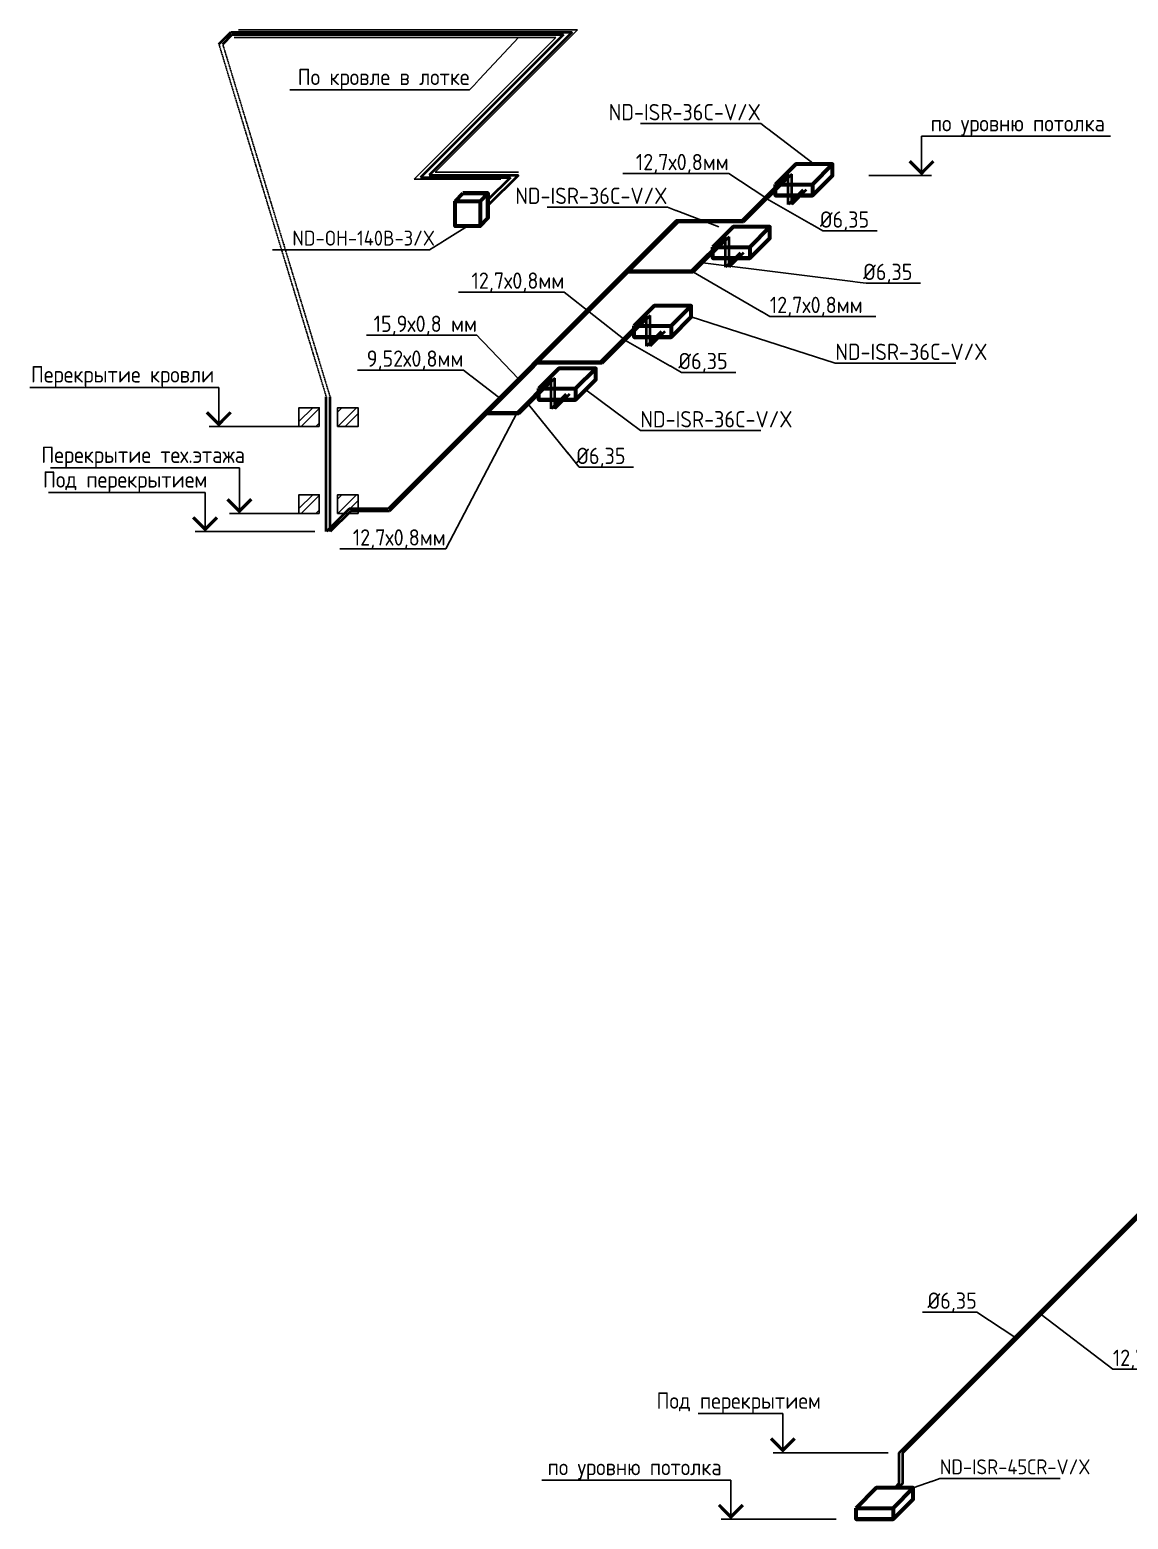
# Model space of a CAD drawing. Header units: millimetres. Extents: x -129048 to 476301, y -5853 to 215316.
# Drawn here: x -62343 to -45490, y 70242 to 93086 of the extents above; entities that cross this region are included whole.
import ezdxf
from ezdxf import colors
from ezdxf.entities.mleader import LeaderData, LeaderLine
from ezdxf.enums import TextEntityAlignment as Align
from ezdxf.math import Vec2, Vec3

# ---------------------------------------------------------------- set-up
doc = ezdxf.new("R2010")
doc.units = ezdxf.units.MM
doc.linetypes.add('ADSK_Штриховая_ш3 п1_5', pattern=[4.5, 3, -1.5])
doc.layers.add('GAZLAITER', color=1, linetype='Continuous', lineweight=40)
doc.layers.add('Кондеи', color=6, linetype='Continuous', lineweight=60)
doc.styles.add('PIK', font='isocpeur.ttf', dxfattribs={"width": 0.9, "height": 250})
doc.styles.add('TRAJECTORY_TEXT_STYLE', font='simplex.shx', dxfattribs={"width": 0.65})

# ---------------------------------------------------------------- blocks, each defined once
blk = doc.blocks.new('*U3179')
at = {"color": 0, "linetype": 'ByBlock', "lineweight": -2}
for p, q in [((0, 6), (13, 6)), ((-16.14, 0), (0, 0))]:
    blk.add_line(p, q, dxfattribs=at)
at = {"color": 0, "linetype": 'ByBlock', "lineweight": -2, "ltscale": 100}
blk.add_line((-1.5, 0), (1.5, 0), dxfattribs=at)
blk.add_lwpolyline([(0, 0), (0, 6)], dxfattribs=at)
at = {"color": 0, "linetype": 'ByBlock', "lineweight": -2, "ltscale": 100, "const_width": 0.5}
blk.add_lwpolyline([(1.82, 2.18), (0, 0.35), (-1.82, 2.18)], dxfattribs=at)
at = {"linetype": 'ByBlock', "lineweight": -2, "ltscale": 100, "style": 'TRAJECTORY_TEXT_STYLE', "width": 0.65}
blk.add_attdef('Отм.', text='', height=3.5, dxfattribs=at).set_placement((6.5, 6), align=Align.BOTTOM_CENTER)
at = {"color": 0, "linetype": 'ByBlock', "lineweight": -2, "ltscale": 100, "style": 'TRAJECTORY_TEXT_STYLE', "width": 0.65}
blk.add_attdef('Прим.', text='', height=3.5, dxfattribs=at).set_placement((9.57, 4.8), align=Align.TOP_CENTER)
blk = doc.blocks.new('*U3176')
at = {"color": 0, "linetype": 'ByBlock', "lineweight": -2}
for p, q in [((0, 6), (29, 6)), ((-16.14, 0), (0, 0))]:
    blk.add_line(p, q, dxfattribs=at)
at = {"color": 0, "linetype": 'ByBlock', "lineweight": -2, "ltscale": 100}
blk.add_line((-1.5, 0), (1.5, 0), dxfattribs=at)
blk.add_lwpolyline([(0, 0), (0, 6)], dxfattribs=at)
at = {"color": 0, "linetype": 'ByBlock', "lineweight": -2, "ltscale": 100, "const_width": 0.5}
blk.add_lwpolyline([(1.82, 2.18), (0, 0.35), (-1.82, 2.18)], dxfattribs=at)
at = {"linetype": 'ByBlock', "lineweight": -2, "ltscale": 100, "style": 'TRAJECTORY_TEXT_STYLE', "width": 0.65}
blk.add_attdef('Отм.', text='', height=3.5, dxfattribs=at).set_placement((14.5, 6), align=Align.BOTTOM_CENTER)
at = {"color": 0, "linetype": 'ByBlock', "lineweight": -2, "ltscale": 100, "style": 'TRAJECTORY_TEXT_STYLE', "width": 0.65}
blk.add_attdef('Прим.', text='', height=3.5, dxfattribs=at).set_placement((17.57, 4.8), align=Align.TOP_CENTER)
blk = doc.blocks.new('*U3250')
at = {"color": 0, "linetype": 'ByBlock', "lineweight": -2}
for p, q in [((0, 6), (24, 6)), ((-16.85, 0), (0, 0))]:
    blk.add_line(p, q, dxfattribs=at)
at = {"color": 0, "linetype": 'ByBlock', "lineweight": -2, "ltscale": 100}
blk.add_line((-1.5, 0), (1.5, 0), dxfattribs=at)
blk.add_lwpolyline([(0, 0), (0, 6)], dxfattribs=at)
at = {"color": 0, "linetype": 'ByBlock', "lineweight": -2, "ltscale": 100, "const_width": 0.5}
blk.add_lwpolyline([(1.82, 2.18), (0, 0.35), (-1.82, 2.18)], dxfattribs=at)
at = {"linetype": 'ByBlock', "lineweight": -2, "ltscale": 100, "style": 'TRAJECTORY_TEXT_STYLE', "width": 0.65}
blk.add_attdef('Отм.', text='', height=3.5, dxfattribs=at).set_placement((12, 6), align=Align.BOTTOM_CENTER)
at = {"color": 0, "linetype": 'ByBlock', "lineweight": -2, "ltscale": 100, "style": 'TRAJECTORY_TEXT_STYLE', "width": 0.65}
blk.add_attdef('Прим.', text='', height=3.5, dxfattribs=at).set_placement((15.07, 4.8), align=Align.TOP_CENTER)
blk = doc.blocks.new('*U3246')
at = {"color": 0, "linetype": 'ByBlock', "lineweight": -2}
for p, q in [((0, 6), (29, 6)), ((-8.07, 0), (0, 0))]:
    blk.add_line(p, q, dxfattribs=at)
at = {"color": 0, "linetype": 'ByBlock', "lineweight": -2, "ltscale": 100}
blk.add_line((-1.5, 0), (1.5, 0), dxfattribs=at)
blk.add_lwpolyline([(0, 0), (0, 6)], dxfattribs=at)
at = {"color": 0, "linetype": 'ByBlock', "lineweight": -2, "ltscale": 100, "const_width": 0.5}
blk.add_lwpolyline([(1.82, 2.18), (0, 0.35), (-1.82, 2.18)], dxfattribs=at)
at = {"linetype": 'ByBlock', "lineweight": -2, "ltscale": 100, "style": 'TRAJECTORY_TEXT_STYLE', "width": 0.65}
blk.add_attdef('Отм.', text='', height=3.5, dxfattribs=at).set_placement((14.5, 6), align=Align.BOTTOM_CENTER)
at = {"color": 0, "linetype": 'ByBlock', "lineweight": -2, "ltscale": 100, "style": 'TRAJECTORY_TEXT_STYLE', "width": 0.65}
blk.add_attdef('Прим.', text='', height=3.5, dxfattribs=at).set_placement((17.57, 4.8), align=Align.TOP_CENTER)
blk = doc.blocks.new('*U3252')
at = {"color": 0, "linetype": 'ByBlock', "lineweight": -2}
for p, q in [((0, 6), (29, 6)), ((-12.91, 0), (0, 0))]:
    blk.add_line(p, q, dxfattribs=at)
at = {"color": 0, "linetype": 'ByBlock', "lineweight": -2, "ltscale": 100}
blk.add_line((-1.5, 0), (1.5, 0), dxfattribs=at)
blk.add_lwpolyline([(0, 0), (0, 6)], dxfattribs=at)
at = {"color": 0, "linetype": 'ByBlock', "lineweight": -2, "ltscale": 100, "const_width": 0.5}
blk.add_lwpolyline([(1.82, 2.18), (0, 0.35), (-1.82, 2.18)], dxfattribs=at)
at = {"linetype": 'ByBlock', "lineweight": -2, "ltscale": 100, "style": 'TRAJECTORY_TEXT_STYLE', "width": 0.65}
blk.add_attdef('Отм.', text='', height=3.5, dxfattribs=at).set_placement((14.5, 6), align=Align.BOTTOM_CENTER)
at = {"color": 0, "linetype": 'ByBlock', "lineweight": -2, "ltscale": 100, "style": 'TRAJECTORY_TEXT_STYLE', "width": 0.65}
blk.add_attdef('Прим.', text='', height=3.5, dxfattribs=at).set_placement((17.57, 4.8), align=Align.TOP_CENTER)
blk = doc.blocks.new('*U3251')
at = {"color": 0, "linetype": 'ByBlock', "lineweight": -2}
for p, q in [((0, 7), (29, 7)), ((-9.75, 0), (0, 0))]:
    blk.add_line(p, q, dxfattribs=at)
at = {"color": 0, "linetype": 'ByBlock', "lineweight": -2, "ltscale": 100}
blk.add_line((-1.5, 0), (1.5, 0), dxfattribs=at)
blk.add_lwpolyline([(0, 0), (0, 7)], dxfattribs=at)
at = {"color": 0, "linetype": 'ByBlock', "lineweight": -2, "ltscale": 100, "const_width": 0.5}
blk.add_lwpolyline([(1.82, 2.18), (0, 0.35), (-1.82, 2.18)], dxfattribs=at)
at = {"linetype": 'ByBlock', "lineweight": -2, "ltscale": 100, "style": 'TRAJECTORY_TEXT_STYLE', "width": 0.65}
blk.add_attdef('Отм.', text='', height=3.5, dxfattribs=at).set_placement((14.5, 7), align=Align.BOTTOM_CENTER)
at = {"color": 0, "linetype": 'ByBlock', "lineweight": -2, "ltscale": 100, "style": 'TRAJECTORY_TEXT_STYLE', "width": 0.65}
blk.add_attdef('Прим.', text='', height=3.5, dxfattribs=at).set_placement((17.57, 5.8), align=Align.TOP_CENTER)

msp = doc.modelspace()

# ---------------------------------------------------------------- hatches: boundary and pattern name
h = msp.add_hatch()
h.set_pattern_fill('ANSI32', color=256, scale=25)
h.set_pattern_definition([(45, (-33505.5, 83162.03), (-168.3798, 168.3798), []), (45, (-33393.25, 83162.03), (-168.3798, 168.3798), [])])
h.paths.add_polyline_path([(-57901.32234, 87289.16037), (-58214.12777, 87289.16037), (-58214.12777, 87001.18741), (-57901.32234, 87001.18741)])
h.paths.add_polyline_path([(-57620.11631, 87289.16037), (-57620.11631, 87001.18741), (-57307.31089, 87001.18741), (-57307.31089, 87289.16037)])
h = msp.add_hatch()
h.set_pattern_fill('ANSI32', color=256, scale=25)
h.set_pattern_definition([(45, (-33505.5, 81828.81), (-168.3798, 168.3798), []), (45, (-33393.25, 81828.81), (-168.3798, 168.3798), [])])
h.paths.add_polyline_path([(-57901.32234, 85955.94198), (-58214.12777, 85955.94198), (-58214.12777, 85667.96902), (-57901.32234, 85667.96902)])
h.paths.add_polyline_path([(-57620.11631, 85955.94198), (-57620.11631, 85667.96902), (-57307.31089, 85667.96902), (-57307.31089, 85955.94198)])

# ---------------------------------------------------------------- linework, layer by layer
for p, q in [((-53940.29982, 93086.33038), (-59139.48557, 93086.33038)), ((-56124.33792, 90902.29227), (-53940.29982, 93086.33038)), ((-59206.48315, 92967.75488), (-54272.68603, 92967.75488)), ((-54272.68603, 92967.75488), (-56444.91873, 90795.52218)), ((-56444.91873, 90795.52218), (-55114.82596, 90795.52218)), ((-54845.39942, 90902.29227), (-56124.33792, 90902.29227))]:
    msp.add_line(p, q)
for points in [[(-57901.32234, 87001.18741), (-58214.12777, 87001.18741), (-58214.12777, 87289.16037), (-57901.32234, 87289.16037)], [(-57620.11631, 87001.18741), (-57307.31089, 87001.18741), (-57307.31089, 87289.16037), (-57620.11631, 87289.16037)], [(-57901.32234, 85667.96902), (-58214.12777, 85667.96902), (-58214.12777, 85955.94198), (-57901.32234, 85955.94198)], [(-57620.11631, 85667.96902), (-57307.31089, 85667.96902), (-57307.31089, 85955.94198), (-57620.11631, 85955.94198)]]:
    msp.add_lwpolyline(points, close=True)
at = {"layer": 'GAZLAITER'}
for p, q in [((-59441.3732, 92866.90951), (-59258.21643, 93050.06628)), ((-59258.21643, 93050.06628), (-57486.35004, 93050.06628)), ((-57486.35004, 93050.06628), (-54023.13818, 93050.06628)), ((-54023.13818, 93050.06628), (-56216.91042, 90856.29405)), ((-56216.91042, 90856.29405), (-54847.43041, 90856.29405)), ((-54847.43041, 90856.29405), (-55314.38333, 90389.34113)), ((-57793.69662, 85390.42866), (-57793.69662, 87456.67158))]:
    msp.add_line(p, q, dxfattribs=at)
at = {"layer": 'GAZLAITER', "color": 5}
for p, q in [((-59382.96568, 92866.90951), (-59235.81779, 93014.05739)), ((-59235.81779, 93014.05739), (-54157.23483, 93014.05739)), ((-54157.23483, 93014.05739), (-56349.27411, 90822.01811)), ((-56349.27411, 90822.01811), (-54968.28399, 90822.01811)), ((-54968.28399, 90822.01811), (-55314.38333, 90475.91876)), ((-57735.28909, 85388.99712), (-57735.28909, 87456.67158))]:
    msp.add_line(p, q, dxfattribs=at)
at = {"layer": 'GAZLAITER', "lineweight": 40, "ltscale": 10}
for p, q in [((-50709.10956, 90874.23888), (-51420.1069, 90163.24154)), ((-50709.10956, 90405.41205), (-50709.10956, 90874.23888)), ((-50485.26301, 90629.2586), (-50709.10956, 90405.41205)), ((-52424.44235, 90163.24154), (-56847.15295, 85740.53094)), ((-51420.1069, 90163.24154), (-52424.44235, 90163.24154)), ((-51670.61567, 89912.73277), (-52195.24517, 89388.10327)), ((-51670.61567, 89443.90594), (-51670.61567, 89912.73277)), ((-51446.76913, 89667.75249), (-51670.61567, 89443.90594)), ((-52195.24517, 89388.10327), (-53199.58062, 89388.10327)), ((-52879.59478, 88703.75366), (-53590.59212, 87992.75632)), ((-52879.59478, 88234.92683), (-52879.59478, 88703.75366)), ((-52655.74823, 88458.77338), (-52879.59478, 88234.92683)), ((-53590.59212, 87992.75632), (-54594.92756, 87992.75632)), ((-54343.26861, 87742.24755), (-54867.89811, 87217.61805)), ((-54343.26861, 87273.42072), (-54343.26861, 87742.24755)), ((-54119.42206, 87497.26727), (-54343.26861, 87273.42072)), ((-54867.89811, 87217.61805), (-55370.06583, 87217.61805)), ((-57440.73127, 85740.53094), (-57792.26508, 85388.99712)), ((-56847.15295, 85740.53094), (-57440.73127, 85740.53094)), ((-49002.35358, 70792.52294), (-49002.35358, 71261.34977)), ((-49002.35358, 70792.52294), (-49073.5364, 70721.34013))]:
    msp.add_line(p, q, dxfattribs=at)
at = {"layer": 'GAZLAITER', "color": 5, "lineweight": 40, "ltscale": 10}
for p, q in [((-50653.54794, 90874.23888), (-51390.6102, 90137.17662)), ((-50653.54794, 90405.41205), (-50653.54794, 90874.23888)), ((-50429.70139, 90629.2586), (-50653.54794, 90405.41205)), ((-52394.94564, 90137.17662), (-56826.43634, 85705.68593)), ((-51390.6102, 90137.17662), (-52394.94564, 90137.17662)), ((-51615.05405, 89912.73277), (-52165.74847, 89362.03835)), ((-51615.05405, 89443.90594), (-51615.05405, 89912.73277)), ((-51391.2075, 89667.75249), (-51615.05405, 89443.90594)), ((-52165.74847, 89362.03835), (-53170.08392, 89362.03835)), ((-52824.03316, 88703.75366), (-53561.09542, 87966.6914)), ((-52824.03316, 88234.92683), (-52824.03316, 88703.75366)), ((-52600.18661, 88458.77338), (-52824.03316, 88234.92683)), ((-53561.09542, 87966.6914), (-54565.43086, 87966.6914)), ((-54287.70699, 87742.24755), (-54838.40141, 87191.55313)), ((-54287.70699, 87273.42072), (-54287.70699, 87742.24755)), ((-54063.86044, 87497.26727), (-54287.70699, 87273.42072)), ((-54838.40141, 87191.55313), (-55340.56913, 87191.55313)), ((-57418.60029, 85705.68593), (-57735.28909, 85388.99712)), ((-56826.43634, 85705.68593), (-57418.60029, 85705.68593)), ((-48946.79196, 70792.52294), (-48946.79196, 71261.34977)), ((-48946.79196, 70792.52294), (-49017.97477, 70721.34013))]:
    msp.add_line(p, q, dxfattribs=at)
at = {"layer": 'Кондеи'}
for p, q in [((-50025.70904, 90852.90149), (-50025.70904, 91023.26407)), ((-55818.50809, 90460.06911), (-55698.77433, 90579.80287)), ((-55434.11709, 90460.06911), (-55314.38333, 90579.80287)), ((-55314.38333, 90195.41187), (-55434.11709, 90075.67811)), ((-50987.21515, 89891.39538), (-50987.21515, 90061.75796)), ((-52196.19426, 88682.41627), (-52196.19426, 88852.77886)), ((-53659.86809, 87720.91016), (-53659.86809, 87891.27275)), ((-48790.21625, 70550.97755), (-48790.21625, 70721.34013))]:
    msp.add_line(p, q, dxfattribs=at)
for points in [[(-50901.17352, 90714.43989), (-50334.53323, 90714.43989), (-50025.70904, 91023.26407), (-50592.34934, 91023.26407)], [(-50901.17352, 90544.07731), (-50334.53323, 90544.07731), (-50025.70904, 90852.90149), (-50334.53323, 90544.07731)], [(-50901.17352, 90714.43989), (-50334.53323, 90714.43989), (-50334.53323, 90544.07731), (-50901.17352, 90544.07731)], [(-55698.77433, 90579.80287), (-55314.38333, 90579.80287), (-55314.38333, 90195.41187), (-55314.38333, 90579.80287)], [(-55818.50809, 90460.06911), (-55434.11709, 90460.06911), (-55434.11709, 90075.67811), (-55818.50809, 90075.67811)], [(-51862.67963, 89752.93378), (-51296.03934, 89752.93378), (-50987.21515, 90061.75796), (-51553.85545, 90061.75796)], [(-51862.67963, 89582.57119), (-51296.03934, 89582.57119), (-50987.21515, 89891.39538), (-51296.03934, 89582.57119)], [(-51862.67963, 89752.93378), (-51296.03934, 89752.93378), (-51296.03934, 89582.57119), (-51862.67963, 89582.57119)], [(-53071.65874, 88543.95467), (-52505.01844, 88543.95467), (-52196.19426, 88852.77886), (-52762.83455, 88852.77886)], [(-53071.65874, 88373.59209), (-52505.01844, 88373.59209), (-52196.19426, 88682.41627), (-52505.01844, 88373.59209)], [(-53071.65874, 88543.95467), (-52505.01844, 88543.95467), (-52505.01844, 88373.59209), (-53071.65874, 88373.59209)], [(-54535.33257, 87582.44856), (-53968.69228, 87582.44856), (-53659.86809, 87891.27275), (-54226.50839, 87891.27275)], [(-54535.33257, 87412.08598), (-53968.69228, 87412.08598), (-53659.86809, 87720.91016), (-53968.69228, 87412.08598)], [(-54535.33257, 87582.44856), (-53968.69228, 87582.44856), (-53968.69228, 87412.08598), (-54535.33257, 87412.08598)], [(-49665.68073, 70412.51594), (-49099.04043, 70412.51594), (-48790.21625, 70721.34013), (-49356.85655, 70721.34013)], [(-49665.68073, 70242.15336), (-49099.04043, 70242.15336), (-48790.21625, 70550.97755), (-49099.04043, 70242.15336)], [(-49665.68073, 70412.51594), (-49099.04043, 70412.51594), (-49099.04043, 70242.15336), (-49665.68073, 70242.15336)]]:
    msp.add_lwpolyline(points, close=True, dxfattribs=at)

# ---------------------------------------------------------------- block references
ref = msp.add_blockref('*U3246', (-48660.85933, 90852.90149), dxfattribs=dict(xscale=100, yscale=100, zscale=100))
ref.add_attrib('Отм.', 'по уровню потолка', dxfattribs={"linetype": 'ByBlock', "lineweight": -2, "ltscale": 100, "height": 250, "style": 'PIK', "width": 0.9}).set_placement((-47184.26842, 91452.90149), align=Align.BOTTOM_CENTER)
ref = msp.add_blockref('*U3252', (-59443.42791, 87001.18741), dxfattribs=dict(xscale=-100, yscale=100, zscale=100))
ref.add_attrib('Отм.', 'Перекрытие кровли', dxfattribs={"linetype": 'ByBlock', "lineweight": -2, "ltscale": 100, "height": 250, "style": 'PIK', "width": 0.9}).set_placement((-60920.01882, 87601.18741), align=Align.BOTTOM_CENTER)
ref = msp.add_blockref('*U3251', (-59127.23225, 85667.96902), dxfattribs=dict(xscale=-100, yscale=100, zscale=100))
ref.add_attrib('Отм.', 'Перекрытие тех.этажа', dxfattribs={"linetype": 'ByBlock', "lineweight": -2, "ltscale": 100, "height": 250, "style": 'PIK', "width": 0.9}).set_placement((-60603.82316, 86367.96902), align=Align.BOTTOM_CENTER)
ref = msp.add_blockref('*U3250', (-59653.70552, 85388.99712), dxfattribs=dict(xscale=-100, yscale=100, zscale=100))
ref.add_attrib('Отм.', 'Под перекрытием', dxfattribs={"linetype": 'ByBlock', "lineweight": -2, "ltscale": 100, "height": 250, "style": 'PIK', "width": 0.9}).set_placement((-60880.29643, 85988.99712), align=Align.BOTTOM_CENTER)
ref = msp.add_blockref('*U3179', (-50789.8133, 71261.34977), dxfattribs=dict(xscale=-100, yscale=100, zscale=100))
ref.add_attrib('Отм.', 'Под перекрытием', dxfattribs={"linetype": 'ByBlock', "lineweight": -2, "ltscale": 100, "height": 250, "style": 'PIK', "width": 0.9}).set_placement((-51466.40421, 71861.34977), align=Align.BOTTOM_CENTER)
ref = msp.add_blockref('*U3176', (-51587.23296, 70242.15336), dxfattribs=dict(xscale=-100, yscale=100, zscale=100))
ref.add_attrib('Отм.', 'по уровню потолка', dxfattribs={"linetype": 'ByBlock', "lineweight": -2, "ltscale": 100, "height": 250, "style": 'PIK', "width": 0.9}).set_placement((-53063.82387, 70842.15336), align=Align.BOTTOM_CENTER)

# ---------------------------------------------------------------- next in the draw order: leaders
at = {"layer": 'GAZLAITER', "color": 18, "lineweight": 25, "ltscale": 10, "true_color": 0x000000}
ml = msp.add_multileader_mtext('Standard', dxfattribs=at)
ml.set_content('{\\C256;\\c0;%%C6,35}', color=1, style='PIK')
ml.set_leader_properties()
ml.build(insert=Vec2(0, 0))
ml.multileader.update_dxf_attribs({"text_left_attachment_type": 6, "text_right_attachment_type": 6, "dogleg_length": 0.36, "arrow_head_size": 0.18})
ctx = ml.context
ctx.base_point, ctx.char_height, ctx.arrow_head_size, ctx.landing_gap_size, ctx.plane_origin = Vec3(-50173.77136, 90001.20874), 250, 0.18, 0.09, Vec3(-50944.60956, 90493.73287)
ctx.left_attachment, ctx.right_attachment, ctx.text_align_type = 6, 6, 2
notes = []
notes.append((ctx, [(0, (1, 1, 0), (-50174.13136, 90001.20874), (1, 0), 0.36, [(0, [(-51034.05394, 90493.73287)], 0, [])])]))
ctx.mtext.insert, ctx.mtext.alignment, ctx.mtext.flow_direction = Vec3(-49464.93136, 90301.20874), 3, 5
ctx.mtext.has_bg_fill, ctx.mtext.bg_color, ctx.mtext.bg_scale_factor, ctx.mtext.bg_transparency, ctx.mtext.use_window_bg_color = 1, -1027028792, 1.5, 0, 1
ml = msp.add_multileader_mtext('Standard', dxfattribs=at)
ml.set_content('{\\C256;\\c0;%%C6,35}', color=1, style='PIK')
ml.set_leader_properties()
ml.build(insert=Vec2(0, 0))
ml.multileader.update_dxf_attribs({"text_left_attachment_type": 6, "text_right_attachment_type": 6, "dogleg_length": 0.36, "arrow_head_size": 0.18})
ctx = ml.context
ctx.base_point, ctx.char_height, ctx.arrow_head_size, ctx.landing_gap_size, ctx.plane_origin = Vec3(-49509.89506, 89197.7138), 250, 0.18, 0.09, Vec3(-51927.83056, 89510.51187)
ctx.left_attachment, ctx.right_attachment, ctx.text_align_type = 6, 6, 2
notes.append((ctx, [(0, (1, 1, 0), (-49510.25506, 89197.7138), (1, 0), 0.36, [(0, [(-52017.27495, 89510.51187)], 0, [])])]))
ctx.mtext.insert, ctx.mtext.alignment, ctx.mtext.flow_direction = Vec3(-48801.05506, 89497.7138), 3, 5
ctx.mtext.has_bg_fill, ctx.mtext.bg_color, ctx.mtext.bg_scale_factor, ctx.mtext.bg_transparency, ctx.mtext.use_window_bg_color = 1, -1027028792, 1.5, 0, 1
ml = msp.add_multileader_mtext('Standard', dxfattribs=at)
ml.set_content('12,7х0,8мм', color=250, style='PIK')
ml.set_leader_properties()
ml.build(insert=Vec2(0, 0))
ml.multileader.update_dxf_attribs({"text_left_attachment_type": 6, "text_right_attachment_type": 6, "dogleg_length": 0.36, "arrow_head_size": 0.18})
ctx = ml.context
ctx.base_point, ctx.char_height, ctx.arrow_head_size, ctx.landing_gap_size, ctx.plane_origin = Vec3(-57335.52953, 85125.28288), 250, 0.18, 0.09, Vec3(-54720.48218, 87365.03399)
ctx.left_attachment, ctx.right_attachment, ctx.text_align_type = 6, 6, 2
notes.append((ctx, [(1, (1, 1, 0), (-55962.48953, 85125.28288), (-1, 0), 0.36, [(0, [(-54867.89811, 87217.61805)], 0, [])])]))
ctx.mtext.insert, ctx.mtext.alignment, ctx.mtext.flow_direction = Vec3(-55962.93953, 85425.28288), 3, 5
ctx.mtext.has_bg_fill, ctx.mtext.bg_color, ctx.mtext.bg_scale_factor, ctx.mtext.bg_transparency, ctx.mtext.use_window_bg_color = 1, -1027028792, 1.5, 0, 1
at = {"layer": 'Кондеи', "color": 18, "lineweight": 25, "ltscale": 10, "true_color": 0x000000}
ml = msp.add_multileader_mtext('Standard', dxfattribs=at)
ml.set_content('ND-ISR-36C-V/X', color=250, style='PIK')
ml.set_leader_properties()
ml.build(insert=Vec2(0, 0))
ml.multileader.update_dxf_attribs({"text_left_attachment_type": 6, "text_right_attachment_type": 6, "dogleg_length": 0.36, "arrow_head_size": 0.18})
ctx = ml.context
ctx.base_point, ctx.char_height, ctx.arrow_head_size, ctx.landing_gap_size, ctx.plane_origin = Vec3(-53376.90099, 91647.21781), 250, 0.18, 0.09, Vec3(-55589.13052, 92057.77092)
ctx.left_attachment, ctx.right_attachment, ctx.text_align_type = 6, 6, 2
notes.append((ctx, [(1, (1, 1, 0), (-51126.36099, 91647.21781), (-1, 0), 0.36, [(0, [(-50309.02919, 91023.26407)], 0, [])])]))
ctx.mtext.insert, ctx.mtext.width, ctx.mtext.alignment, ctx.mtext.flow_direction = Vec3(-51126.81099, 91947.21781), 1828.6684564, 3, 5
ctx.mtext.has_bg_fill, ctx.mtext.bg_color, ctx.mtext.bg_scale_factor, ctx.mtext.bg_transparency, ctx.mtext.use_window_bg_color = 1, -1027028792, 1.5, 0, 1
ml = msp.add_multileader_mtext('Standard', dxfattribs=at)
ml.set_content('ND-ISR-36C-V/X', color=250, style='PIK')
ml.set_leader_properties()
ml.build(insert=Vec2(0, 0))
ml.multileader.update_dxf_attribs({"text_left_attachment_type": 6, "text_right_attachment_type": 6, "dogleg_length": 0.36, "arrow_head_size": 0.18})
ctx = ml.context
ctx.base_point, ctx.char_height, ctx.arrow_head_size, ctx.landing_gap_size, ctx.plane_origin = Vec3(-54810.76591, 90364.66022), 250, 0.18, 0.09, Vec3(-57022.99544, 90775.21333)
ctx.left_attachment, ctx.right_attachment, ctx.text_align_type = 6, 6, 2
notes.append((ctx, [(1, (1, 1, 0), (-52560.22591, 90364.66022), (-1, 0), 0.36, [(0, [(-51772.70302, 90061.75796)], 0, [])])]))
ctx.mtext.insert, ctx.mtext.width, ctx.mtext.alignment, ctx.mtext.flow_direction = Vec3(-52560.67591, 90664.66022), 1828.6684564, 3, 5
ctx.mtext.has_bg_fill, ctx.mtext.bg_color, ctx.mtext.bg_scale_factor, ctx.mtext.bg_transparency, ctx.mtext.use_window_bg_color = 1, -1027028792, 1.5, 0, 1
ml = msp.add_multileader_mtext('Standard', dxfattribs=at)
ml.set_content('{\\H0.91667x;ND-OH-140B-3/X}', color=(0, 0, 0), style='PIK')
ml.set_leader_properties()
ml.build(insert=Vec2(0, 0))
ml.multileader.update_dxf_attribs({"text_right_attachment_type": 6, "dogleg_length": 0.36, "arrow_head_size": 0.18})
ctx = ml.context
ctx.base_point, ctx.char_height, ctx.arrow_head_size, ctx.landing_gap_size, ctx.plane_origin = Vec3(-58314.77847, 89880.38583), 250, 0.18, 0.09, Vec3(-55626.31259, 90075.67811)
ctx.right_attachment = 6
notes.append((ctx, [(0, (1, 1, 0), (-56210.48082, 89709.55233), (-1, 0), 0.36, [(0, [(-55626.31259, 90075.67811)], 0, [])])]))
ctx.mtext.insert, ctx.mtext.flow_direction = Vec3(-58314.68847, 90005.38583), 5
ctx.mtext.has_bg_fill, ctx.mtext.bg_color, ctx.mtext.bg_scale_factor, ctx.mtext.bg_transparency, ctx.mtext.use_window_bg_color = 1, -1027028792, 1.5, 0, 1
ml = msp.add_multileader_mtext('Standard', dxfattribs=at)
ml.set_content('ND-ISR-36C-V/X', color=250, style='PIK')
ml.set_leader_properties()
ml.build(insert=Vec2(0, 0))
ml.multileader.update_dxf_attribs({"text_left_attachment_type": 6, "text_right_attachment_type": 6, "dogleg_length": 0.36, "arrow_head_size": 0.18})
ctx = ml.context
ctx.base_point, ctx.char_height, ctx.arrow_head_size, ctx.landing_gap_size, ctx.plane_origin = Vec3(-49984.41473, 87971.86317), 250, 0.18, 0.09, Vec3(-52196.19426, 88682.41627)
ctx.left_attachment, ctx.right_attachment = 6, 6
notes.append((ctx, [(0, (1, 1, 0), (-49984.77473, 87971.86317), (1, 0), 0.36, [(0, [(-52196.19426, 88682.41627)], 0, [])])]))
ctx.mtext.insert, ctx.mtext.width, ctx.mtext.flow_direction = Vec3(-49984.32473, 88271.86317), 1828.6684564, 5
ctx.mtext.has_bg_fill, ctx.mtext.bg_color, ctx.mtext.bg_scale_factor, ctx.mtext.bg_transparency, ctx.mtext.use_window_bg_color = 1, -1027028792, 1.5, 0, 1
ml = msp.add_multileader_mtext('Standard', dxfattribs=at)
ml.set_content('ND-ISR-36C-V/X', color=250, style='PIK')
ml.set_leader_properties()
ml.build(insert=Vec2(0, 0))
ml.multileader.update_dxf_attribs({"text_left_attachment_type": 6, "text_right_attachment_type": 6, "dogleg_length": 0.36, "arrow_head_size": 0.18})
ctx = ml.context
ctx.base_point, ctx.char_height, ctx.arrow_head_size, ctx.landing_gap_size, ctx.plane_origin = Vec3(-52975.38823, 86937.9462), 250, 0.18, 0.09, Vec3(-53814.28018, 87566.49807)
ctx.left_attachment, ctx.right_attachment = 6, 6
notes.append((ctx, [(0, (1, 1, 0), (-52975.74823, 86937.9462), (1, 0), 0.36, [(0, [(-53814.28018, 87566.49807)], 0, [])])]))
ctx.mtext.insert, ctx.mtext.width, ctx.mtext.flow_direction = Vec3(-52975.29823, 87237.9462), 1828.6684564, 5
ctx.mtext.has_bg_fill, ctx.mtext.bg_color, ctx.mtext.bg_scale_factor, ctx.mtext.bg_transparency, ctx.mtext.use_window_bg_color = 1, -1027028792, 1.5, 0, 1
ml = msp.add_multileader_mtext('Standard', dxfattribs=at)
ml.set_content('{\\H0.91667x;ND-ISR-45СR-V/X}', color=250, style='PIK')
ml.set_leader_properties()
ml.build(insert=Vec2(0, 0))
ml.multileader.update_dxf_attribs({"text_left_attachment_type": 6, "text_right_attachment_type": 6, "dogleg_length": 0.36, "arrow_head_size": 0.18})
ctx = ml.context
ctx.base_point, ctx.char_height, ctx.arrow_head_size, ctx.landing_gap_size, ctx.plane_origin = Vec3(-48381.24286, 70864.29021), 250, 0.18, 0.09, Vec3(-48790.21625, 70721.34013)
ctx.left_attachment, ctx.right_attachment = 6, 6
notes.append((ctx, [(0, (1, 1, 0), (-48381.60286, 70864.29021), (1, 0), 0.36, [(0, [(-48790.21625, 70721.34013)], 0, [])])]))
ctx.mtext.insert, ctx.mtext.width, ctx.mtext.flow_direction = Vec3(-48381.15286, 71160.12371), 1828.6684564, 5
ctx.mtext.has_bg_fill, ctx.mtext.bg_color, ctx.mtext.bg_scale_factor, ctx.mtext.bg_transparency, ctx.mtext.use_window_bg_color = 1, -1027028792, 1.5, 0, 1
for ctx, leaders in notes:
    for number, flags, end, landing, length, lines in leaders:
        leader = LeaderData()
        leader.index, (leader.has_last_leader_line, leader.has_dogleg_vector, leader.attachment_direction) = number, flags
        leader.last_leader_point, leader.dogleg_vector, leader.dogleg_length = Vec3(end), Vec3(landing), length
        for number, points, colour, breaks in lines:
            line = LeaderLine()
            line.index, line.vertices, line.color, line.breaks = number, Vec3.list(points), colors.encode_raw_color(colour), breaks
            leader.lines.append(line)
        ctx.leaders.append(leader)

# ---------------------------------------------------------------- next in the draw order: linework, layer by layer
at = {"layer": 'GAZLAITER', "lineweight": 40, "ltscale": 10}
msp.add_line((-49002.35358, 71261.34977), (-44703.10009, 75560.60326), dxfattribs=at)
at = {"layer": 'GAZLAITER', "color": 5, "lineweight": 40, "ltscale": 10}
msp.add_line((-48946.79196, 71261.34977), (-44701.86911, 75506.27262), dxfattribs=at)
at = {"layer": 'Кондеи', "color": 18, "linetype": 'ADSK_Штриховая_ш3 п1_5', "lineweight": 25, "true_color": 0x000000}
for p, q in [((-57793.69662, 87456.67158), (-59441.3732, 92866.90951)), ((-57735.28909, 87456.67158), (-59382.96568, 92866.90951))]:
    msp.add_line(p, q, dxfattribs=at)

# ---------------------------------------------------------------- next in the draw order: leaders
at = {"layer": 'GAZLAITER', "color": 18, "lineweight": 25, "ltscale": 10, "true_color": 0x000000}
ml = msp.add_multileader_mtext('Standard', dxfattribs=at)
ml.set_content('12,7х0,8мм', color=250, style='PIK')
ml.set_leader_properties()
ml.build(insert=Vec2(0, 0))
ml.multileader.update_dxf_attribs({"text_left_attachment_type": 6, "text_right_attachment_type": 6, "dogleg_length": 0.36, "arrow_head_size": 0.18})
ctx = ml.context
ctx.base_point, ctx.char_height, ctx.arrow_head_size, ctx.landing_gap_size, ctx.plane_origin = Vec3(-52992.88277, 90882.84546), 250, 0.18, 0.09, Vec3(-51064.60823, 90518.74021)
ctx.left_attachment, ctx.right_attachment, ctx.text_align_type = 6, 6, 2
notes = []
notes.append((ctx, [(1, (1, 1, 0), (-51619.84277, 90882.84546), (-1, 0), 0.36, [(0, [(-51064.60823, 90518.74021)], 0, [])])]))
ctx.mtext.insert, ctx.mtext.alignment, ctx.mtext.flow_direction = Vec3(-51620.29277, 91182.84546), 3, 5
ctx.mtext.has_bg_fill, ctx.mtext.bg_color, ctx.mtext.bg_scale_factor, ctx.mtext.bg_transparency, ctx.mtext.use_window_bg_color = 1, -1027028792, 1.5, 0, 1
ml = msp.add_multileader_mtext('Standard', dxfattribs=at)
ml.set_content('12,7х0,8мм', color=250, style='PIK')
ml.set_leader_properties()
ml.build(insert=Vec2(0, 0))
ml.multileader.update_dxf_attribs({"text_left_attachment_type": 6, "text_right_attachment_type": 6, "dogleg_length": 0.36, "arrow_head_size": 0.18})
ctx = ml.context
ctx.base_point, ctx.char_height, ctx.arrow_head_size, ctx.landing_gap_size, ctx.plane_origin = Vec3(-50989.83871, 88691.4074), 250, 0.18, 0.09, Vec3(-52047.82924, 89535.5192)
ctx.left_attachment, ctx.right_attachment = 6, 6
notes.append((ctx, [(0, (1, 1, 0), (-50990.19871, 88691.4074), (1, 0), 0.36, [(0, [(-52195.24517, 89388.10327)], 0, [])])]))
ctx.mtext.insert, ctx.mtext.flow_direction = Vec3(-50989.74871, 88991.4074), 5
ctx.mtext.has_bg_fill, ctx.mtext.bg_color, ctx.mtext.bg_scale_factor, ctx.mtext.bg_transparency, ctx.mtext.use_window_bg_color = 1, -1027028792, 1.5, 0, 1
ml = msp.add_multileader_mtext('Standard', dxfattribs=at)
ml.set_content('{\\C256;\\c0;%%C6,35}', color=1, style='PIK')
ml.set_leader_properties()
ml.build(insert=Vec2(0, 0))
ml.multileader.update_dxf_attribs({"text_left_attachment_type": 6, "text_right_attachment_type": 6, "dogleg_length": 0.36, "arrow_head_size": 0.18})
ctx = ml.context
ctx.base_point, ctx.char_height, ctx.arrow_head_size, ctx.landing_gap_size, ctx.plane_origin = Vec3(-52344.25658, 87830.72353), 250, 0.18, 0.09, Vec3(-53115.09477, 88323.24766)
ctx.left_attachment, ctx.right_attachment, ctx.text_align_type = 6, 6, 2
notes.append((ctx, [(0, (1, 1, 0), (-52344.61658, 87830.72353), (1, 0), 0.36, [(0, [(-53204.53916, 88323.24766)], 0, [])])]))
ctx.mtext.insert, ctx.mtext.alignment, ctx.mtext.flow_direction = Vec3(-51635.41658, 88130.72353), 3, 5
ctx.mtext.has_bg_fill, ctx.mtext.bg_color, ctx.mtext.bg_scale_factor, ctx.mtext.bg_transparency, ctx.mtext.use_window_bg_color = 1, -1027028792, 1.5, 0, 1
ml = msp.add_multileader_mtext('Standard', dxfattribs=at)
ml.set_content('{\\C256;\\c0;%%C6,35}', color=1, style='PIK')
ml.set_leader_properties()
ml.build(insert=Vec2(0, 0))
ml.multileader.update_dxf_attribs({"text_left_attachment_type": 6, "text_right_attachment_type": 6, "dogleg_length": 0.36, "arrow_head_size": 0.18})
ctx = ml.context
ctx.base_point, ctx.char_height, ctx.arrow_head_size, ctx.landing_gap_size, ctx.plane_origin = Vec3(-53911.68989, 86375.55237), 250, 0.18, 0.09, Vec3(-54600.4835, 87340.02665)
ctx.left_attachment, ctx.right_attachment, ctx.text_align_type = 6, 6, 2
notes.append((ctx, [(0, (1, 1, 0), (-53912.04989, 86375.55237), (1, 0), 0.36, [(0, [(-54689.92789, 87340.02665)], 0, [])])]))
ctx.mtext.insert, ctx.mtext.alignment, ctx.mtext.flow_direction = Vec3(-53202.84989, 86675.55237), 3, 5
ctx.mtext.has_bg_fill, ctx.mtext.bg_color, ctx.mtext.bg_scale_factor, ctx.mtext.bg_transparency, ctx.mtext.use_window_bg_color = 1, -1027028792, 1.5, 0, 1
for ctx, leaders in notes:
    for number, flags, end, landing, length, lines in leaders:
        leader = LeaderData()
        leader.index, (leader.has_last_leader_line, leader.has_dogleg_vector, leader.attachment_direction) = number, flags
        leader.last_leader_point, leader.dogleg_vector, leader.dogleg_length = Vec3(end), Vec3(landing), length
        for number, points, colour, breaks in lines:
            line = LeaderLine()
            line.index, line.vertices, line.color, line.breaks = number, Vec3.list(points), colors.encode_raw_color(colour), breaks
            leader.lines.append(line)
        ctx.leaders.append(leader)

# ---------------------------------------------------------------- next in the draw order: leaders
ml = msp.add_multileader_mtext('Standard', dxfattribs=at)
ml.set_content('{\\C256;\\c0;По кровле в лотке}', color=1, style='PIK')
ml.set_leader_properties()
ml.build(insert=Vec2(0, 0))
ml.multileader.update_dxf_attribs({"text_right_attachment_type": 6, "dogleg_length": 0.36, "arrow_head_size": 0.18})
ctx = ml.context
ctx.base_point, ctx.char_height, ctx.arrow_head_size, ctx.landing_gap_size, ctx.plane_origin = Vec3(-58229.84106, 92325.91265), 250, 0.18, 0.09, Vec3(-58957.9703, 92655.87975)
ctx.right_attachment, ctx.text_align_type = 6, 2
notes = []
notes.append((ctx, [(1, (1, 1, 0), (-55596.80106, 92163.41265), (-1, 0), 0.36, [(0, [(-54843.01265, 92967.75488)], 0, [])])]))
ctx.mtext.insert, ctx.mtext.alignment, ctx.mtext.flow_direction = Vec3(-55597.25106, 92488.41265), 3, 5
ctx.mtext.has_bg_fill, ctx.mtext.bg_color, ctx.mtext.bg_scale_factor, ctx.mtext.bg_transparency, ctx.mtext.use_window_bg_color = 1, -1027028792, 1.5, 0, 1
ml = msp.add_multileader_mtext('Standard', dxfattribs=at)
ml.set_content('12,7х0,8мм', color=250, style='PIK')
ml.set_leader_properties()
ml.build(insert=Vec2(0, 0))
ml.multileader.update_dxf_attribs({"text_left_attachment_type": 6, "text_right_attachment_type": 6, "dogleg_length": 0.36, "arrow_head_size": 0.18})
ctx = ml.context
ctx.base_point, ctx.char_height, ctx.arrow_head_size, ctx.landing_gap_size, ctx.plane_origin = Vec3(-55515.03072, 89064.02298), 250, 0.18, 0.09, Vec3(-53235.09345, 88348.25499)
ctx.left_attachment, ctx.right_attachment, ctx.text_align_type = 6, 6, 2
notes.append((ctx, [(1, (1, 1, 0), (-54141.99072, 89064.02298), (-1, 0), 0.36, [(0, [(-53235.09345, 88348.25499)], 0, [])])]))
ctx.mtext.insert, ctx.mtext.alignment, ctx.mtext.flow_direction = Vec3(-54142.44072, 89364.02298), 3, 5
ctx.mtext.has_bg_fill, ctx.mtext.bg_color, ctx.mtext.bg_scale_factor, ctx.mtext.bg_transparency, ctx.mtext.use_window_bg_color = 1, -1027028792, 1.5, 0, 1
ml = msp.add_multileader_mtext('Standard', dxfattribs=at)
ml.set_content('{\\C256;\\c0;%%C6,35}', color=1, style='PIK')
ml.set_leader_properties()
ml.build(insert=Vec2(0, 0))
ml.multileader.update_dxf_attribs({"text_left_attachment_type": 6, "text_right_attachment_type": 6, "dogleg_length": 0.36, "arrow_head_size": 0.18})
ctx = ml.context
ctx.base_point, ctx.char_height, ctx.arrow_head_size, ctx.landing_gap_size, ctx.plane_origin = Vec3(-48522.04933, 73419.1256), 250, 0.18, 0.09, Vec3(-50204.64032, 76094.04282)
ctx.left_attachment, ctx.right_attachment, ctx.text_align_type = 6, 6, 2
notes.append((ctx, [(1, (1, 1, 0), (-47812.75933, 73419.1256), (-1, 0), 0.36, [(0, [(-47231.87262, 73031.83073)], 0, [])])]))
ctx.mtext.insert, ctx.mtext.alignment, ctx.mtext.flow_direction = Vec3(-47813.20933, 73719.1256), 3, 5
ctx.mtext.has_bg_fill, ctx.mtext.bg_color, ctx.mtext.bg_scale_factor, ctx.mtext.bg_transparency, ctx.mtext.use_window_bg_color = 1, -1027028792, 1.5, 0, 1
ml = msp.add_multileader_mtext('Standard', dxfattribs=at)
ml.set_content('12,7х0,8мм', color=250, style='PIK')
ml.set_leader_properties()
ml.build(insert=Vec2(0, 0))
ml.multileader.update_dxf_attribs({"text_left_attachment_type": 6, "text_right_attachment_type": 6, "dogleg_length": 0.36, "arrow_head_size": 0.18})
ctx = ml.context
ctx.base_point, ctx.char_height, ctx.arrow_head_size, ctx.landing_gap_size, ctx.plane_origin = Vec3(-45726.80002, 72541.89998), 250, 0.18, 0.09, Vec3(-46824.33053, 73383.8112)
ctx.left_attachment, ctx.right_attachment = 6, 6
notes.append((ctx, [(0, (1, 1, 0), (-45727.16002, 72541.89998), (1, 0), 0.36, [(0, [(-46824.33053, 73383.8112)], 0, [])])]))
ctx.mtext.insert, ctx.mtext.flow_direction = Vec3(-45726.71002, 72841.89998), 5
ctx.mtext.has_bg_fill, ctx.mtext.bg_color, ctx.mtext.bg_scale_factor, ctx.mtext.bg_transparency, ctx.mtext.use_window_bg_color = 1, -1027028792, 1.5, 0, 1
for ctx, leaders in notes:
    for number, flags, end, landing, length, lines in leaders:
        leader = LeaderData()
        leader.index, (leader.has_last_leader_line, leader.has_dogleg_vector, leader.attachment_direction) = number, flags
        leader.last_leader_point, leader.dogleg_vector, leader.dogleg_length = Vec3(end), Vec3(landing), length
        for number, points, colour, breaks in lines:
            line = LeaderLine()
            line.index, line.vertices, line.color, line.breaks = number, Vec3.list(points), colors.encode_raw_color(colour), breaks
            leader.lines.append(line)
        ctx.leaders.append(leader)

# ---------------------------------------------------------------- next in the draw order: leaders
ml = msp.add_multileader_mtext('Standard', dxfattribs=at)
ml.set_content('15,9х0,8 мм', color=250, style='PIK')
ml.set_leader_properties()
ml.build(insert=Vec2(0, 0))
ml.multileader.update_dxf_attribs({"text_left_attachment_type": 6, "text_right_attachment_type": 6, "dogleg_length": 0.36, "arrow_head_size": 0.18})
ctx = ml.context
ctx.base_point, ctx.char_height, ctx.arrow_head_size, ctx.landing_gap_size, ctx.plane_origin = Vec3(-56990.42793, 88402.21291), 250, 0.18, 0.09, Vec3(-54852.34464, 87735.33925)
ctx.left_attachment, ctx.right_attachment, ctx.text_align_type = 6, 6, 2
notes = []
notes.append((ctx, [(0, (1, 1, 0), (-55482.38793, 88402.21291), (-1, 0), 0.36, [(0, [(-54852.34464, 87735.33925)], 0, [])])]))
ctx.mtext.insert, ctx.mtext.alignment, ctx.mtext.flow_direction = Vec3(-55482.83793, 88702.21291), 3, 5
ctx.mtext.has_bg_fill, ctx.mtext.bg_color, ctx.mtext.bg_scale_factor, ctx.mtext.bg_transparency, ctx.mtext.use_window_bg_color = 1, -1027028792, 1.5, 0, 1
for ctx, leaders in notes:
    for number, flags, end, landing, length, lines in leaders:
        leader = LeaderData()
        leader.index, (leader.has_last_leader_line, leader.has_dogleg_vector, leader.attachment_direction) = number, flags
        leader.last_leader_point, leader.dogleg_vector, leader.dogleg_length = Vec3(end), Vec3(landing), length
        for number, points, colour, breaks in lines:
            line = LeaderLine()
            line.index, line.vertices, line.color, line.breaks = number, Vec3.list(points), colors.encode_raw_color(colour), breaks
            leader.lines.append(line)
        ctx.leaders.append(leader)

# ---------------------------------------------------------------- next in the draw order: leaders
ml = msp.add_multileader_mtext('Standard', dxfattribs=at)
ml.set_content('9,52х0,8мм', color=250, style='PIK')
ml.set_leader_properties()
ml.build(insert=Vec2(0, 0))
ml.multileader.update_dxf_attribs({"text_left_attachment_type": 6, "text_right_attachment_type": 6, "dogleg_length": 0.36, "arrow_head_size": 0.18})
ctx = ml.context
ctx.base_point, ctx.char_height, ctx.arrow_head_size, ctx.landing_gap_size, ctx.plane_origin = Vec3(-57108.22385, 87868.11899), 250, 0.18, 0.09, Vec3(-56595.14128, 87605.39864)
ctx.left_attachment, ctx.right_attachment, ctx.text_align_type = 6, 6, 2
notes = []
notes.append((ctx, [(1, (1, 1, 0), (-55690.18385, 87868.11899), (-1, 0), 0.36, [(0, [(-55112.62432, 87419.49795)], 0, [])])]))
ctx.mtext.insert, ctx.mtext.alignment, ctx.mtext.flow_direction = Vec3(-55690.63385, 88168.11899), 3, 5
ctx.mtext.has_bg_fill, ctx.mtext.bg_color, ctx.mtext.bg_scale_factor, ctx.mtext.bg_transparency, ctx.mtext.use_window_bg_color = 1, -1027028792, 1.5, 0, 1
for ctx, leaders in notes:
    for number, flags, end, landing, length, lines in leaders:
        leader = LeaderData()
        leader.index, (leader.has_last_leader_line, leader.has_dogleg_vector, leader.attachment_direction) = number, flags
        leader.last_leader_point, leader.dogleg_vector, leader.dogleg_length = Vec3(end), Vec3(landing), length
        for number, points, colour, breaks in lines:
            line = LeaderLine()
            line.index, line.vertices, line.color, line.breaks = number, Vec3.list(points), colors.encode_raw_color(colour), breaks
            leader.lines.append(line)
        ctx.leaders.append(leader)

doc.saveas('drawing.dxf')
